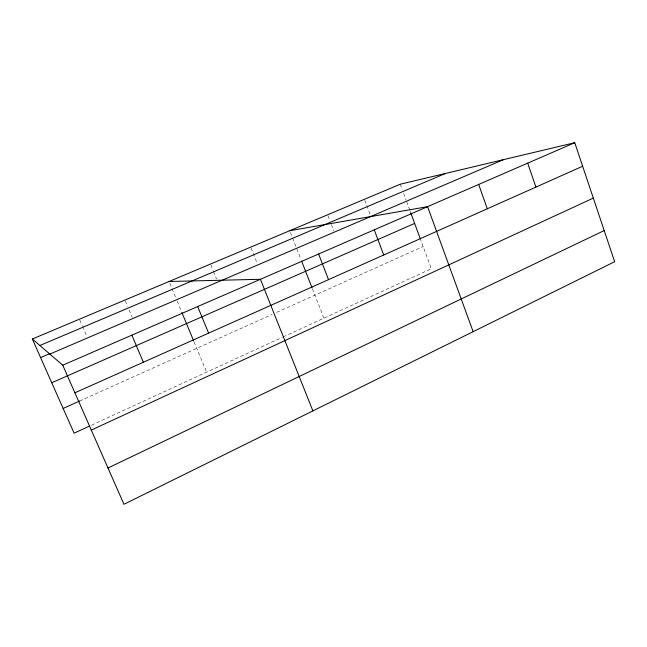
<?xml version="1.0" encoding="UTF-8"?>
<svg xmlns="http://www.w3.org/2000/svg" width="647" height="647" viewBox="0 0 647 647"><rect width="100%" height="100%" fill="white"/><g stroke="black" fill="none" stroke-linecap="round" stroke-linejoin="round"><path stroke-width="0.49" stroke-dasharray="3.23 2.43" d="M91.437 425.2L282.318 337.313M283.224 336.893L431.314 268.715L420.76 240.037M79.694 401.003L272.112 314.442M276.69 312.38L423.138 246.499M79.807 320.128L82.185 325.627M82.59 326.541L86.957 336.618M125.324 300.96L127.629 306.387M129.165 310.002L132.231 317.24M169.773 283.289L171.625 287.753M171.989 288.651L176.065 298.469M177.213 301.227L181.467 311.482M194.1 341.923L206.636 372.154M210.873 264.987L213.138 270.559M213.51 271.489L216.535 278.914M251.085 248.052L257.288 263.644M290.463 232.524L292.226 237.053M292.581 237.959L296.116 247.025M296.836 248.869L300.847 259.148M312.396 288.756L323.88 318.178M327.989 215.661L330.051 221.031M331.418 224.614L333.82 230.89M364.811 200.206L370.416 215.16M400.226 184.225L402.264 189.765M403.623 193.461L406.009 199.931M406.688 201.791L409.802 210.259M410.149 211.197L410.845 213.081"/><path stroke-width="0.97" d="M107.984 467.999L604.201 230.558M91.308 430.085L593.323 198.095M89.609 426.033L74.106 433.175L32.35 339.012L400.226 184.225L574.754 142.704L614.65 261.712L123.965 504.296L62.743 365.191L32.35 339.012M63.139 408.451L79.694 401.003M74.89 392.794L582.64 166.239M51.744 382.749L414.646 223.425M62.743 365.191L574.754 142.704M40.583 357.573L49.754 353.642M49.843 354.079L503.326 159.696M39.879 345.498L445.492 173.461M289.751 230.712L427.57 206.66L473.143 331.668M169.029 281.502L260.426 279.286L312.889 410.894M131.859 335.154L143.375 362.231M181.847 312.412L193.72 341.009M197.675 306.557L208.609 333.124M301.575 261.024L312.04 287.842M318.607 254.012L328.514 279.625M374.265 229.822L383.711 254.999M410.845 213.081L420.421 239.115M478.667 184.46L487.28 208.787M527.685 163.157L535.926 187.08"/></g></svg>
